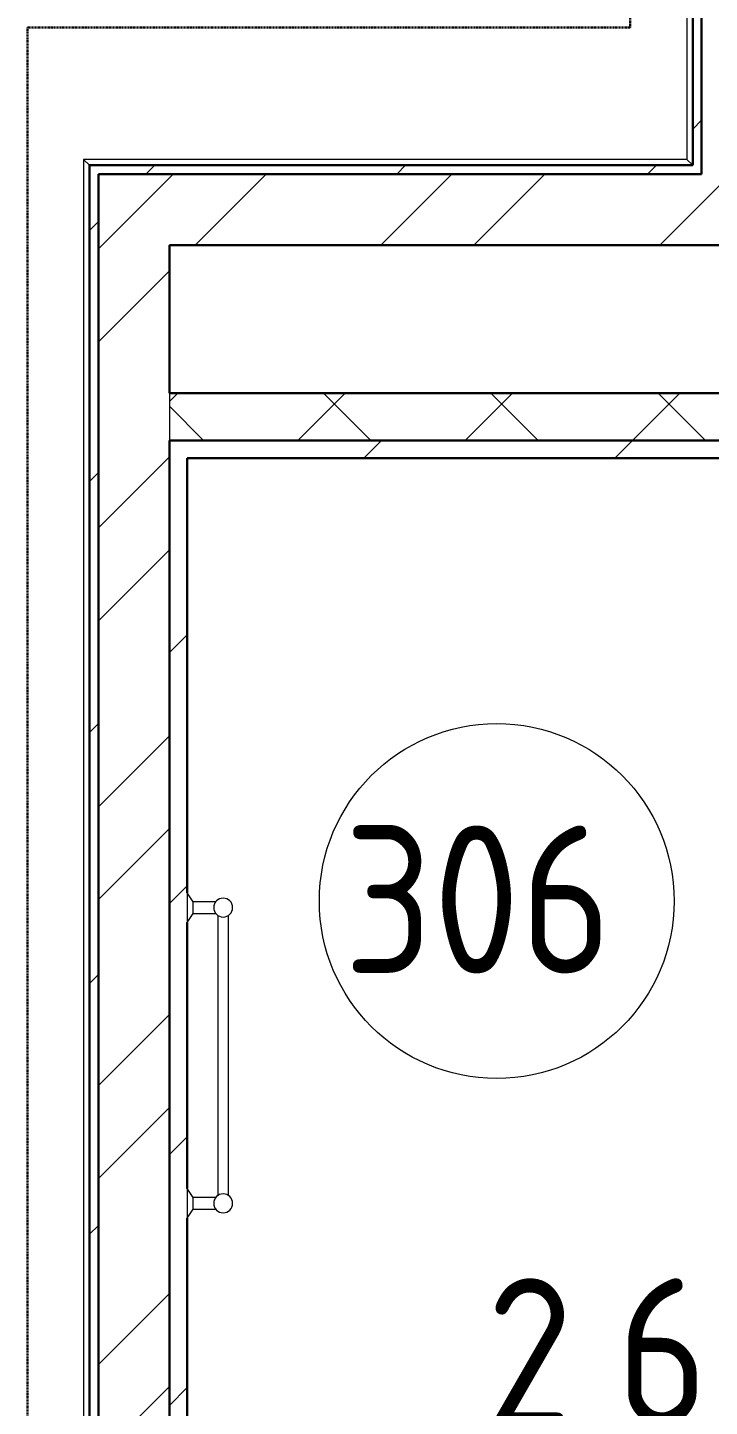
# Model space of a CAD drawing. Header units: millimetres. Extents: x -87434 to 499450, y -468665 to 122144.
# Drawn here: x 259851 to 261004, y -8979 to -6648 of the extents above; entities that cross this region are included whole.
import ezdxf

# ---------------------------------------------------------------- set-up
doc = ezdxf.new("R2010")
doc.units = ezdxf.units.MM
doc.linetypes.add('ADSK_Невидимые', pattern=[5, 3, -2])
for name, color, linetype, lineweight in [('лс', 5, 'Continuous', 30), ('Марки помещений', 252, 'Continuous', 20), ('Ограждение', 252, 'Continuous', 9), ('Сантехника', 252, 'Continuous', 9), ('Стены наружные', 7, 'Continuous', 18), ('Стены штриховка', 252, 'Continuous', 9)]:
    doc.layers.add(name, color=color, linetype=linetype, lineweight=lineweight)
doc.styles.add('GOST Common_2', font='', dxfattribs={"width": 0.9, "height": 250})
doc.styles.get('GOST Common_2').set_extended_font_data('GOST type B')

# ---------------------------------------------------------------- blocks, each defined once
blk = doc.blocks.new('3 этаж')
at = {"layer": 'Марки помещений', "color": 251, "true_color": 0x636466}
blk.add_circle((260644.4, -8122.3), 300, dxfattribs=at)
at = {"layer": 'Ограждение', "color": 251, "true_color": 0x636466}
for p, q in [((260965.8, -3163.4), (260965.8, -6868.4)), ((260965.8, -6868.4), (259945.8, -6868.4)), ((259945.8, -6868.4), (259955.8, -6878.4)), ((259945.8, -6868.4), (259945.8, -9213.3)), ((260965.8, -6868.4), (260975.8, -6878.4))]:
    blk.add_line(p, q, dxfattribs=at)
at = {"layer": 'Сантехника', "color": 251, "true_color": 0x636466}
for p, q in [((260130.8, -8123.4), (260120.8, -8108.4)), ((260120.8, -8108.4), (260120.8, -8158.4)), ((260169.3, -8123.4), (260130.8, -8123.4)), ((260130.8, -8143.4), (260130.8, -8123.4)), ((260120.8, -8158.4), (260130.8, -8143.4)), ((260120.8, -8158.4), (260130.8, -8143.4)), ((260130.8, -8143.4), (260169.3, -8143.4)), ((260172.8, -8146.5), (260172.8, -8620.8)), ((260190.8, -8620.8), (260190.8, -8146.1)), ((260130.8, -8623.4), (260120.8, -8608.4)), ((260120.8, -8608.4), (260120.8, -8658.4)), ((260169.3, -8623.4), (260130.8, -8623.4)), ((260130.8, -8643.4), (260130.8, -8623.4)), ((260120.8, -8658.4), (260130.8, -8643.4)), ((260120.8, -8658.4), (260130.8, -8643.4)), ((260130.8, -8643.4), (260169.3, -8643.4))]:
    blk.add_line(p, q, dxfattribs=at)
for centre, start, end in [((260181.8, -8133.4), 90, 270), ((260181.8, -8133.4), 270, 90), ((260181.8, -8633.4), 90, 270), ((260181.8, -8633.4), 270, 90)]:
    blk.add_arc(centre, 16, start, end, dxfattribs=at)
for points, knots in [([(260169.3, -8123.4), (260169.3, -8123.5), (260169.2, -8123.6), (260169, -8123.8), (260168.8, -8124.1), (260168.6, -8124.4), (260168.3, -8124.8), (260168, -8125.3), (260167.4, -8126.3), (260166.7, -8127.8), (260166.1, -8129.9), (260165.9, -8131.5), (260165.8, -8132.6), (260165.8, -8133.1)], [0, 0, 0, 0, 0.0555556, 0.0833333, 0.1111111, 0.1388889, 0.1666667, 0.1944444, 0.2222222, 0.3333333, 0.3888889, 0.4444444, 0.4884465, 0.4884465, 0.4884465, 0.4884465]), ([(260166.6, -8138.5), (260166.8, -8139.3), (260167.2, -8140.1), (260167.6, -8141), (260167.9, -8141.5), (260168.3, -8142.1), (260168.6, -8142.5), (260168.8, -8142.8), (260168.9, -8142.9), (260169, -8143.1), (260169.2, -8143.4), (260169.3, -8143.4), (260169.3, -8143.4)], [0.6666667, 0.6666667, 0.6666667, 0.6666667, 0.75, 0.7708333, 0.7916667, 0.8333333, 0.875, 0.8854167, 0.8958333, 0.9166667, 0.9583333, 1, 1, 1, 1]), ([(260168.8, -8624.1), (260168.7, -8624.2), (260168.6, -8624.4), (260168.3, -8624.8), (260168, -8625.3), (260167.4, -8626.3), (260166.7, -8627.8), (260166.1, -8629.9), (260165.8, -8631.6), (260165.8, -8632.7), (260165.8, -8633.2)], [0.1111111, 0.1111111, 0.1111111, 0.1111111, 0.1388889, 0.1666667, 0.1944444, 0.2222222, 0.3333333, 0.3888889, 0.4444444, 0.4925448, 0.4925448, 0.4925448, 0.4925448]), ([(260166.6, -8638.5), (260166.8, -8639.3), (260167.2, -8640.1), (260167.6, -8641), (260167.9, -8641.5), (260168.3, -8642.1), (260168.6, -8642.5), (260168.8, -8642.8), (260168.9, -8642.9), (260169, -8643.1), (260169.2, -8643.4), (260169.3, -8643.4), (260169.3, -8643.4)], [0.6666667, 0.6666667, 0.6666667, 0.6666667, 0.75, 0.7708333, 0.7916667, 0.8333333, 0.875, 0.8854167, 0.8958333, 0.9166667, 0.9583333, 1, 1, 1, 1])]:
    blk.add_open_spline(points, degree=3, knots=knots, dxfattribs=at)
for points in [[(260165.9, -8135.2), (260165.9, -8135.8), (260166, -8136.4), (260166.2, -8136.9)], [(260165.9, -8635.2), (260165.9, -8635.8), (260166, -8636.4), (260166.2, -8636.9)]]:
    blk.add_open_spline(points, degree=3, dxfattribs=at)
at = {"layer": 'Стены наружные', "color": 251, "lineweight": 30, "true_color": 0x636466}
for p, q in [((260975.8, -3143.4), (260975.8, -6878.4)), ((260990.8, -3138.4), (260990.8, -6893.4)), ((259955.8, -6878.4), (259955.8, -9223.4)), ((260975.8, -6878.4), (259955.8, -6878.4)), ((260990.8, -6893.4), (259970.8, -6893.4)), ((259970.8, -6893.4), (259970.8, -9238.4)), ((260090.8, -7013.4), (261640.8, -7013.4)), ((260090.8, -7263.4), (260090.8, -7013.4)), ((261240.8, -7263.4), (260090.8, -7263.4)), ((260090.8, -9238.4), (260090.8, -7343.4)), ((260090.8, -7343.4), (261259.8, -7343.4)), ((260120.8, -7373.4), (261610.8, -7373.4)), ((260120.8, -8108.4), (260120.8, -7373.4)), ((260120.8, -8608.4), (260120.8, -8158.4)), ((260120.8, -9208.4), (260120.8, -8658.4))]:
    blk.add_line(p, q, dxfattribs=at)
at = {"layer": 'Стены наружные', "color": 251, "linetype": 'Continuous', "lineweight": 9, "true_color": 0x636466}
for p, q in [((260975.8, -6817.2), (260990.8, -6802.2)), ((259977.1, -7013.4), (260097.1, -6893.4)), ((260051, -6893.4), (260066, -6878.4)), ((260134.3, -7013.4), (260254.3, -6893.4)), ((260448.6, -7013.4), (260568.6, -6893.4)), ((260475.3, -6893.4), (260490.3, -6878.4)), ((260605.8, -7013.4), (260725.8, -6893.4)), ((260899.5, -6893.4), (260914.5, -6878.4)), ((260920.1, -7013.4), (261040.1, -6893.4)), ((259955.8, -6988.7), (259970.8, -6973.7)), ((259970.8, -7019.8), (259977.1, -7013.4)), ((259970.8, -7177), (260090.8, -7057)), ((260090.8, -7277.9), (260105.3, -7263.4)), ((260308.1, -7343.4), (260388.1, -7263.4)), ((260431.4, -7343.4), (260351.4, -7263.4)), ((260591, -7343.4), (260671, -7263.4)), ((260714.3, -7343.4), (260634.3, -7263.4)), ((260873.8, -7343.4), (260953.8, -7263.4)), ((260997.1, -7343.4), (260917.1, -7263.4)), ((260148.6, -7343.4), (260090.8, -7285.6)), ((260419.5, -7373.4), (260449.5, -7343.4)), ((260843.8, -7373.4), (260873.8, -7343.4)), ((259970.8, -7491.3), (260090.8, -7371.3)), ((259955.8, -7412.9), (259970.8, -7397.9)), ((259970.8, -7648.4), (260090.8, -7528.4)), ((260090.8, -7702.2), (260120.8, -7672.2)), ((259955.8, -7837.2), (259970.8, -7822.2)), ((259970.8, -7962.8), (260090.8, -7842.8)), ((259970.8, -8119.9), (260090.8, -7999.9)), ((260090.8, -8126.5), (260120.8, -8096.5)), ((259955.8, -8261.5), (259970.8, -8246.5)), ((259970.8, -8434.2), (260090.8, -8314.2)), ((259970.8, -8591.4), (260090.8, -8471.4)), ((260090.8, -8550.7), (260120.8, -8520.7)), ((259955.8, -8685.7), (259970.8, -8670.7)), ((259970.8, -8905.7), (260090.8, -8785.7)), ((259970.8, -9062.8), (260090.8, -8942.8)), ((260090.8, -8975), (260120.8, -8945))]:
    blk.add_line(p, q, dxfattribs=at)
at = {"layer": 'Стены штриховка', "color": 251, "true_color": 0x636466}
blk.add_line((260090.8, -7263.4), (260090.8, -7343.4), dxfattribs=at)
at = {"layer": 'Марки помещений', "color": 251, "true_color": 0x636466, "style": 'GOST Common_2', "width": 0.9}
for s, p in [('306', (260385.7, -8244.6)), ('%%U2,66', (260626.9, -9010.1))]:
    blk.add_text(s, height=250, dxfattribs=at).set_placement(p)

msp = doc.modelspace()

# ---------------------------------------------------------------- linework, layer by layer
at = {"layer": 'лс', "color": 1, "linetype": 'ADSK_Невидимые', "ltscale": 0.5}
for p, q in [((260869.9227, -4971.19027), (260869.9227, -6647.69353)), ((260869.9227, -6647.69353), (259851.0995, -6647.69353)), ((259851.0995, -6647.69353), (259851.0995, -9616.73617))]:
    msp.add_line(p, q, dxfattribs=at)

# ---------------------------------------------------------------- block references
msp.add_blockref('3 этаж', (0, -2))

doc.saveas('drawing.dxf')
